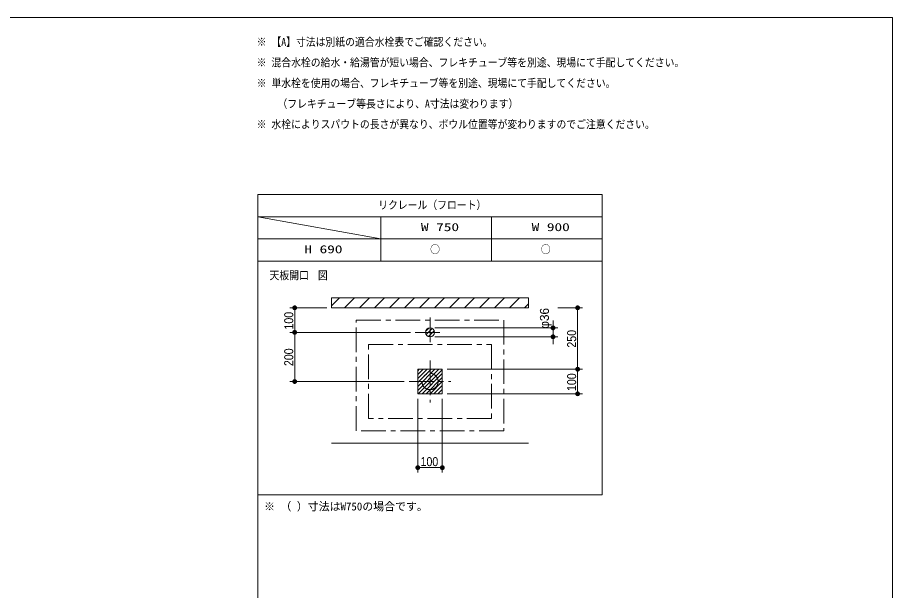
# Model space of a CAD drawing. Units: millimetres, scale not verified. Extents: x -6062 to 6062, y -3045 to 3045.
# Drawn here: x -1344 to 2212, y 440 to 2770 of the extents above; entities that cross this region are included whole.
import ezdxf
from ezdxf.enums import TextEntityAlignment as Align

# ---------------------------------------------------------------- set-up
doc = ezdxf.new("R2010")
doc.units = ezdxf.units.MM
doc.header["$LTSCALE"] = 20
doc.linetypes.add('CHAIN1', pattern=[8, 5, -1, 1, -1])
for name, color, linetype, lineweight in [('0-0_1図面枠', 7, 'Continuous', 9), ('0-2_2寸法-1', 7, 'Continuous', 9), ('0-3_0', 7, 'Continuous', 9), ('0-4_2寸法-2', 7, 'Continuous', 9), ('0-7_3一般', 7, 'Continuous', 9)]:
    doc.layers.add(name, color=color, linetype=linetype, lineweight=lineweight)
doc.styles.add('ＭＳ ゴシック', font='')
doc.styles.add('ＭＳ Ｐゴシック', font='')
doc.styles.get('ＭＳ ゴシック').set_extended_font_data('MS Gothic')
doc.styles.get('ＭＳ Ｐゴシック').set_extended_font_data('MS PGothic')

# ---------------------------------------------------------------- blocks, each defined once
blk = doc.blocks.new('グループ-2')
at = {"layer": '0-0_1図面枠'}
blk.add_lwpolyline([(-80000, 55400), (80000, 55400), (80000, -55400), (-80000, -55400)], close=True, dxfattribs=at)
blk = doc.blocks.new('図面枠')
at = {"layer": '0-0_1図面枠'}
blk.add_blockref('グループ-2', (0, 0), dxfattribs=at)
blk = doc.blocks.new('グループ-4')
at = {"layer": '0-0_1図面枠'}
for p, q in [((28400, 41000), (28400, -48600)), ((56400, 39200), (28400, 39200)), ((28400, 39200), (38400, 37400)), ((38400, 35600), (38400, 39200)), ((47400, 35600), (47400, 39200)), ((28400, 37400), (56400, 37400))]:
    blk.add_line(p, q, dxfattribs=at)
for points in [[(28400, 41000), (56400, 41000), (56400, 35600), (28400, 35600)], [(28400, 35600), (56400, 35600), (56400, 16600), (28400, 16600)]]:
    blk.add_lwpolyline(points, close=True, dxfattribs=at)
blk = doc.blocks.new('_Dot')
at = {"layer": '0-3_0'}
for p, q in [((-10, 0), (-20, 0)), ((9.78, 2), (-9.78, 2)), ((7.99, 6), (-7.99, 6)), ((9.16, -3.98), (-9.16, -3.98)), ((6, -7.98), (-6, -7.98))]:
    blk.add_line(p, q, dxfattribs=at)
for points in [[(10, 0), (9.92, 1.25), (9.69, 2.49), (9.3, 3.68), (8.76, 4.82), (8.09, 5.88), (7.29, 6.85), (6.37, 7.71), (5.36, 8.44), (4.26, 9.05), (3.09, 9.51), (1.87, 9.82), (0.63, 9.98), (-0.63, 9.98), (-1.87, 9.82), (-3.09, 9.51), (-4.26, 9.05), (-5.36, 8.44), (-6.37, 7.71), (-7.29, 6.85), (-8.09, 5.88), (-8.76, 4.82), (-9.3, 3.68), (-9.69, 2.49), (-9.92, 1.25), (-10, 0), (0, 0)], [(-10, 0), (-9.92, -1.25), (-9.69, -2.49), (-9.3, -3.68), (-8.76, -4.82), (-8.09, -5.88), (-7.29, -6.85), (-6.37, -7.71), (-5.36, -8.44), (-4.26, -9.05), (-3.09, -9.51), (-1.87, -9.82), (-0.63, -9.98), (0.63, -9.98), (1.87, -9.82), (3.09, -9.51), (4.26, -9.05), (5.36, -8.44), (6.37, -7.71), (7.29, -6.85), (8.09, -5.88), (8.76, -4.82), (9.3, -3.68), (9.69, -2.49), (9.92, -1.25), (10, 0), (0, 0)]]:
    blk.add_lwpolyline(points, close=True, dxfattribs=at)

msp = doc.modelspace()

# ---------------------------------------------------------------- linework, layer by layer
at = {"layer": '0-2_2寸法-1'}
for p, q in [((-87.5, 1590), (-237.5, 1590)), ((-217.5, 1505.01), (-217.5, 1574.99)), ((852.5, 1590), (952.5, 1590)), ((932.5, 1355.01), (932.5, 1574.99)), ((252.5, 1490), (-237.5, 1490)), ((252.5, 1490), (-237.5, 1490)), ((-217.5, 1474.99), (-217.5, 1305.01)), ((402.5, 1340), (952.5, 1340)), ((402.5, 1340), (952.5, 1340)), ((932.5, 1255.01), (932.5, 1324.99)), ((227.5, 1290), (-237.5, 1290)), ((282.5, 1220), (282.5, 920)), ((382.5, 1220), (382.5, 920)), ((402.5, 1240), (952.5, 1240)), ((367.49, 940), (297.51, 940))]:
    msp.add_line(p, q, dxfattribs=at)
at = {"layer": '0-4_2寸法-2'}
for p, q in [((832.5, 1523.01), (832.5, 1538.01)), ((352.5, 1508), (852.5, 1508)), ((832.5, 1472), (832.5, 1508)), ((352.5, 1472), (852.5, 1472)), ((832.5, 1456.99), (832.5, 1441.99))]:
    msp.add_line(p, q, dxfattribs=at)
at = {"layer": '0-7_3一般'}
for p, q in [((-67.5, 1598.08), (-35.58, 1630)), ((-14.62, 1590), (25.38, 1630)), ((46.34, 1590), (86.34, 1630)), ((107.3, 1590), (147.3, 1630)), ((168.26, 1590), (208.26, 1630)), ((229.22, 1590), (269.22, 1630)), ((290.18, 1590), (330.18, 1630)), ((351.14, 1590), (391.14, 1630)), ((412.1, 1590), (452.1, 1630)), ((473.06, 1590), (513.06, 1630)), ((534.02, 1590), (574.02, 1630)), ((594.98, 1590), (634.98, 1630)), ((655.94, 1590), (695.94, 1630)), ((716.9, 1590), (732.5, 1605.6)), ((-67.5, 1590), (732.5, 1590)), ((315.21, 1494.71), (327.79, 1507.29)), ((317.17, 1480.67), (341.83, 1505.33)), ((325.81, 1473.31), (349.19, 1496.69)), ((282.5, 1334), (288.5, 1340)), ((282.5, 1318), (304.5, 1340)), ((282.5, 1302), (320.5, 1340)), ((282.5, 1286), (336.5, 1340)), ((282.5, 1270), (352.5, 1340)), ((282.5, 1254), (368.5, 1340)), ((284.5, 1240), (382.5, 1338)), ((300.5, 1240), (382.5, 1322)), ((316.5, 1240), (382.5, 1306)), ((332.5, 1240), (382.5, 1290)), ((348.5, 1240), (382.5, 1274)), ((364.5, 1240), (382.5, 1258)), ((380.5, 1240), (382.5, 1242)), ((-67.5, 1040), (732.5, 1040))]:
    msp.add_line(p, q, dxfattribs=at)
at = {"layer": '0-7_3一般', "linetype": 'CHAIN1'}
for p, q in [((332.5, 1550), (332.5, 1430)), ((272.5, 1490), (392.5, 1490)), ((332.5, 1375), (332.5, 1205)), ((247.5, 1290), (417.5, 1290))]:
    msp.add_line(p, q, dxfattribs=at)
at = {"layer": '0-7_3一般'}
for points in [[(-67.5, 1630), (732.5, 1630), (732.5, 1590), (-67.5, 1590)], [(282.5, 1340), (382.5, 1340), (382.5, 1240), (282.5, 1240)], [(282.5, 1340), (382.5, 1340), (382.5, 1240), (282.5, 1240)]]:
    msp.add_lwpolyline(points, close=True, dxfattribs=at)
at = {"layer": '0-7_3一般', "linetype": 'CHAIN1'}
for points in [[(32.5, 1540), (632.5, 1540), (632.5, 1090), (32.5, 1090)], [(82.5, 1440), (582.5, 1440), (582.5, 1140), (82.5, 1140)]]:
    msp.add_lwpolyline(points, close=True, dxfattribs=at)
at = {"layer": '0-7_3一般'}
msp.add_circle((332.5, 1490), 18, dxfattribs=at)
msp.add_circle((332.5, 1490), 18, dxfattribs=at)
at = {"layer": '0-7_3一般', "linetype": 'CHAIN1'}
msp.add_circle((332.5, 1290), 33, dxfattribs=at)

# ---------------------------------------------------------------- block references
at = {"layer": '0-0_1図面枠', "xscale": 0.05, "yscale": 0.05}
for name in ['図面枠', 'グループ-4']:
    msp.add_blockref(name, (-1787.5, 0), dxfattribs=at)
at = {"layer": '0-2_2寸法-1', "xscale": 0.7503418, "yscale": 0.7503418}
for p, rotation in [((-217.5, 1590), 90), ((932.5, 1590), 90), ((-217.5, 1490), 270), ((-217.5, 1490), 90), ((932.5, 1340), 270), ((932.5, 1340), 90), ((-217.5, 1290), 270), ((932.5, 1240), 270), ((282.5, 940), 180)]:
    msp.add_blockref('_Dot', p, dxfattribs=dict(at, rotation=rotation))
msp.add_blockref('_Dot', (382.5, 940), dxfattribs=at)
at = {"layer": '0-4_2寸法-2', "xscale": 0.7503418, "yscale": 0.7503418}
for p, rotation in [((832.5, 1508), 270), ((832.5, 1472), 90)]:
    msp.add_blockref('_Dot', p, dxfattribs=dict(at, rotation=rotation))

# ---------------------------------------------------------------- texts
at = {"layer": '0-0_1図面枠', "style": 'ＭＳ ゴシック'}
for s, width, p in [('※ 【A】寸法は別紙の適合水栓表でご確認ください。', 0.9, (-372.1, 2644.66)), ('※ 混合水栓の給水・給湯管が短い場合、フレキチューブ等を別途、現場にて手配してください。', 0.9, (-372.1, 2560.96)), ('※ 単水栓を使用の場合、フレキチューブ等を別途、現場にて手配してください。', 0.9, (-372.1, 2477.03)), ('\u3000\u3000（フレキチューブ等長さにより、A寸法は変わります）', 0.9, (-367.5, 2393.1)), ('※ 水栓によりスパウトの長さが異なり、ボウル位置等が変わりますのでご注意ください。', 0.9, (-372.1, 2309.78)), ('リクレール（フロート）', 0.9, (121.75, 1981.54)), ('W 750', 1.4, (295.55, 1891.74)), ('W 900', 1.4, (745.55, 1891.74)), ('H 690', 1.4, (-178.49, 1801.74)), ('○', 0.9, (332.91, 1801.25)), ('○', 0.9, (782.91, 1801.25)), ('天板開口', 0.9, (-320, 1695.64)), ('図', 0.9, (-123.27, 1695.64))]:
    msp.add_text(s, height=32.55, dxfattribs=dict(at, width=width)).set_placement(p, align=Align.BOTTOM_LEFT)
msp.add_text('※ （ ）寸法はW750の場合です。', height=32.55, dxfattribs=at).set_placement((-342.1, 756.01), align=Align.BOTTOM_LEFT)
at = {"layer": '0-2_2寸法-1', "style": 'ＭＳ Ｐゴシック', "width": 0.9}
for s, p in [('100', (-212.54, 1501.39)), ('250', (937.46, 1427.72)), ('200', (-212.54, 1352.72)), ('100', (937.46, 1251.39))]:
    msp.add_text(s, height=36.66, rotation=90, dxfattribs=at).set_placement(p, align=Align.BOTTOM_LEFT)
msp.add_text('100', height=36.66, dxfattribs=at).set_placement((293.89, 935.04), align=Align.BOTTOM_LEFT)
at = {"layer": '0-4_2寸法-2', "style": 'ＭＳ Ｐゴシック'}
msp.add_text('φ36', height=36.66, rotation=90, dxfattribs=at).set_placement((826.94, 1504.57), align=Align.BOTTOM_LEFT)

doc.saveas('drawing.dxf')
